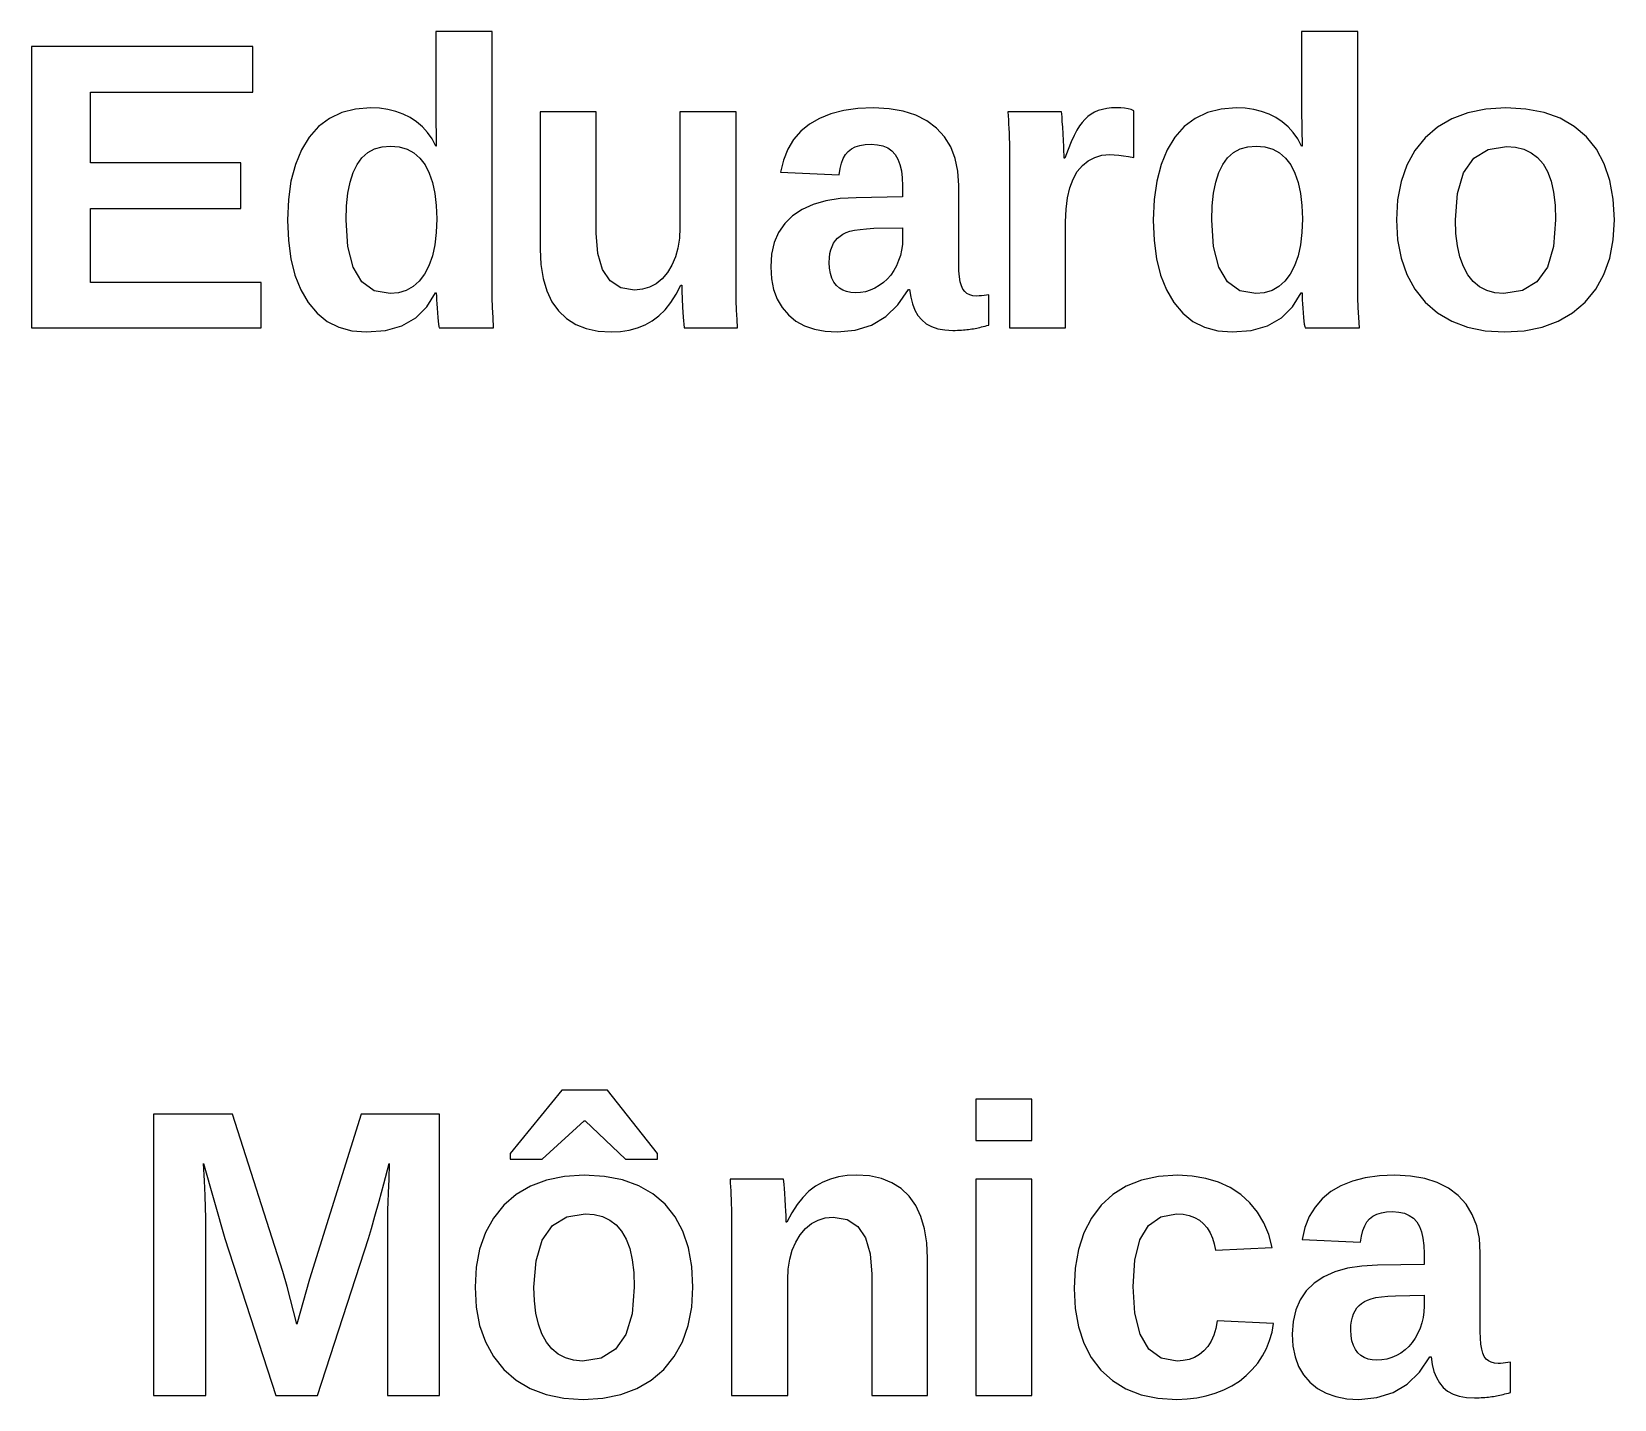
# Model space of a CAD drawing. Header units: metres. Extents: x 20 to 218, y 34 to 187.
# Drawn here: x 170.74 to 213.73, y 33.57 to 70.73 of the extents above; entities that cross this region are included whole.
import ezdxf

# ---------------------------------------------------------------- set-up
doc = ezdxf.new("R2010")
doc.units = ezdxf.units.M

msp = doc.modelspace()

# ---------------------------------------------------------------- linework, layer by layer
for p, q in [((183.245, 70.7287), (181.72, 70.7287)), ((181.72, 70.7287), (181.72, 68.5858)), ((183.245, 63.9583), (183.245, 70.7287)), ((206.758, 70.7287), (205.234, 70.7287)), ((205.234, 70.7287), (205.234, 68.5858)), ((206.758, 63.9583), (206.758, 70.7287)), ((176.751, 70.3218), (170.74, 70.3218)), ((170.74, 70.3218), (170.74, 62.678)), ((176.751, 69.0849), (176.751, 70.3218)), ((172.34, 67.1645), (172.34, 69.0849)), ((172.34, 69.0849), (176.751, 69.0849)), ((178.828, 68.3702), (178.533, 68.1476)), ((179.161, 68.5291), (178.828, 68.3702)), ((179.534, 68.6245), (179.161, 68.5291)), ((179.946, 68.6563), (179.534, 68.6245)), ((180.189, 68.6459), (179.946, 68.6563)), ((180.418, 68.6146), (180.189, 68.6459)), ((180.634, 68.5626), (180.418, 68.6146)), ((180.835, 68.4897), (180.634, 68.5626)), ((181.023, 68.3959), (180.835, 68.4897)), ((181.196, 68.2816), (181.023, 68.3959)), ((181.72, 68.5858), (181.731, 67.6201)), ((186.075, 68.5478), (184.551, 68.5478)), ((184.551, 68.5478), (184.551, 64.8209)), ((186.075, 65.2549), (186.075, 68.5478)), ((189.873, 68.5478), (188.348, 68.5478)), ((188.348, 68.5478), (188.348, 65.4014)), ((189.873, 63.9909), (189.873, 68.5478)), ((192.139, 68.3733), (191.865, 68.2141)), ((192.449, 68.4971), (192.139, 68.3733)), ((192.797, 68.5856), (192.449, 68.4971)), ((193.182, 68.6386), (192.797, 68.5856)), ((193.604, 68.6563), (193.182, 68.6386)), ((194.028, 68.6344), (193.604, 68.6563)), ((194.412, 68.5686), (194.028, 68.6344)), ((194.755, 68.4591), (194.412, 68.5686)), ((195.057, 68.3056), (194.755, 68.4591)), ((198.711, 68.5478), (197.257, 68.5478)), ((197.257, 68.5478), (197.263, 68.4451)), ((197.263, 68.4451), (197.27, 68.3365)), ((198.718, 68.4928), (198.711, 68.5478)), ((198.726, 68.4059), (198.718, 68.4928)), ((198.734, 68.2871), (198.726, 68.4059)), ((199.431, 68.4212), (199.348, 68.3463)), ((199.519, 68.4857), (199.431, 68.4212)), ((199.611, 68.5397), (199.519, 68.4857)), ((199.712, 68.5836), (199.611, 68.5397)), ((199.822, 68.6178), (199.712, 68.5836)), ((199.941, 68.6422), (199.822, 68.6178)), ((200.07, 68.6569), (199.941, 68.6422)), ((200.208, 68.6617), (200.07, 68.6569)), ((200.321, 68.6585), (200.208, 68.6617)), ((200.424, 68.6487), (200.321, 68.6585)), ((200.519, 68.6325), (200.424, 68.6487)), ((200.604, 68.6097), (200.519, 68.6325)), ((200.68, 68.5804), (200.604, 68.6097)), ((200.68, 67.3055), (200.68, 68.5804)), ((202.341, 68.3702), (202.047, 68.1476)), ((202.675, 68.5291), (202.341, 68.3702)), ((203.048, 68.6245), (202.675, 68.5291)), ((203.46, 68.6563), (203.048, 68.6245)), ((203.702, 68.6459), (203.46, 68.6563)), ((203.932, 68.6146), (203.702, 68.6459)), ((204.147, 68.5626), (203.932, 68.6146)), ((204.349, 68.4897), (204.147, 68.5626)), ((204.537, 68.3959), (204.349, 68.4897)), ((204.709, 68.2816), (204.537, 68.3959)), ((205.234, 68.5858), (205.245, 67.6201)), ((209.315, 68.3643), (208.928, 68.1372)), ((209.753, 68.5265), (209.315, 68.3643)), ((210.24, 68.6239), (209.753, 68.5265)), ((210.777, 68.6563), (210.24, 68.6239)), ((211.325, 68.625), (210.777, 68.6563)), ((211.818, 68.5309), (211.325, 68.625)), ((212.257, 68.3741), (211.818, 68.5309)), ((212.641, 68.1546), (212.257, 68.3741)), ((178.533, 68.1476), (178.278, 67.8615)), ((181.352, 68.1468), (181.196, 68.2816)), ((181.492, 67.9916), (181.352, 68.1468)), ((181.614, 67.8161), (181.492, 67.9916)), ((191.63, 68.0207), (191.434, 67.7941)), ((191.865, 68.2141), (191.63, 68.0207)), ((195.318, 68.1084), (195.057, 68.3056)), ((195.535, 67.8708), (195.318, 68.1084)), ((197.27, 68.3365), (197.276, 68.222)), ((197.276, 68.222), (197.281, 68.1017)), ((197.281, 68.1017), (197.287, 67.9755)), ((197.287, 67.9755), (197.292, 67.84)), ((198.744, 68.1364), (198.734, 68.2871)), ((198.754, 67.9538), (198.744, 68.1364)), ((198.764, 67.7686), (198.754, 67.9538)), ((199.128, 68.0498), (199.053, 67.905)), ((199.199, 68.1653), (199.128, 68.0498)), ((199.271, 68.2611), (199.199, 68.1653)), ((199.348, 68.3463), (199.271, 68.2611)), ((202.047, 68.1476), (201.792, 67.8615)), ((204.866, 68.1468), (204.709, 68.2816)), ((205.005, 67.9916), (204.866, 68.1468)), ((205.128, 67.8161), (205.005, 67.9916)), ((208.928, 68.1372), (208.591, 67.8453)), ((212.971, 67.8724), (212.641, 68.1546)), ((178.066, 67.517), (177.902, 67.1194)), ((178.278, 67.8615), (178.066, 67.517)), ((179.867, 67.4414), (180.049, 67.5407)), ((180.049, 67.5407), (180.256, 67.6003)), ((180.256, 67.6003), (180.489, 67.6201)), ((180.489, 67.6201), (180.724, 67.5996)), ((180.724, 67.5996), (180.936, 67.5381)), ((180.936, 67.5381), (181.123, 67.4356)), ((181.72, 67.6201), (181.614, 67.8161)), ((181.731, 67.6201), (181.72, 67.6201)), ((191.277, 67.5342), (191.16, 67.2412)), ((191.434, 67.7941), (191.277, 67.5342)), ((192.918, 67.4764), (193.006, 67.5457)), ((193.006, 67.5457), (193.112, 67.5997)), ((193.112, 67.5997), (193.236, 67.6382)), ((193.236, 67.6382), (193.379, 67.6613)), ((193.379, 67.6613), (193.539, 67.669)), ((193.539, 67.669), (193.711, 67.6579)), ((193.711, 67.6579), (193.863, 67.6243)), ((193.863, 67.6243), (193.994, 67.5684)), ((193.994, 67.5684), (194.105, 67.4902)), ((195.704, 67.5963), (195.535, 67.8708)), ((195.824, 67.2849), (195.704, 67.5963)), ((197.292, 67.84), (197.296, 67.6917)), ((197.296, 67.6917), (197.298, 67.5305)), ((197.298, 67.5305), (197.3, 67.3566)), ((198.772, 67.6101), (198.764, 67.7686)), ((198.777, 67.4782), (198.772, 67.6101)), ((198.89, 67.5274), (198.803, 67.2946)), ((198.973, 67.7308), (198.89, 67.5274)), ((199.053, 67.905), (198.973, 67.7308)), ((201.58, 67.517), (201.415, 67.1194)), ((201.792, 67.8615), (201.58, 67.517)), ((203.38, 67.4414), (203.562, 67.5407)), ((203.562, 67.5407), (203.77, 67.6003)), ((203.77, 67.6003), (204.002, 67.6201)), ((204.002, 67.6201), (204.238, 67.5996)), ((204.238, 67.5996), (204.449, 67.5381)), ((204.449, 67.5381), (204.636, 67.4356)), ((205.234, 67.6201), (205.128, 67.8161)), ((205.245, 67.6201), (205.234, 67.6201)), ((208.309, 67.4967), (208.091, 67.0997)), ((208.591, 67.8453), (208.309, 67.4967)), ((209.91, 67.2908), (210.299, 67.5297)), ((210.299, 67.5297), (210.799, 67.6093)), ((210.799, 67.6093), (211.047, 67.5905)), ((211.047, 67.5905), (211.27, 67.5338)), ((211.27, 67.5338), (211.468, 67.4394)), ((213.244, 67.5314), (212.971, 67.8724)), ((213.456, 67.1355), (213.244, 67.5314)), ((176.42, 67.1645), (172.34, 67.1645)), ((176.42, 65.9276), (176.42, 67.1645)), ((177.902, 67.1194), (177.784, 66.6686)), ((179.47, 66.9043), (179.578, 67.1237)), ((179.578, 67.1237), (179.71, 67.3024)), ((179.71, 67.3024), (179.867, 67.4414)), ((181.123, 67.4356), (181.286, 67.2921)), ((181.286, 67.2921), (181.425, 67.1075)), ((181.425, 67.1075), (181.539, 66.885)), ((191.16, 67.2412), (191.081, 66.9149)), ((192.696, 67.0068), (192.734, 67.1545)), ((192.734, 67.1545), (192.783, 67.282)), ((192.783, 67.282), (192.844, 67.3893)), ((192.844, 67.3893), (192.918, 67.4764)), ((194.105, 67.4902), (194.195, 67.3896)), ((194.195, 67.3896), (194.268, 67.266)), ((194.268, 67.266), (194.324, 67.1188)), ((194.324, 67.1188), (194.364, 66.9479)), ((195.896, 66.9366), (195.824, 67.2849)), ((197.3, 67.3566), (197.3, 67.1699)), ((197.3, 67.1699), (197.3, 62.678)), ((198.78, 67.3731), (198.777, 67.4782)), ((198.781, 67.2946), (198.78, 67.3731)), ((198.803, 67.2946), (198.781, 67.2946)), ((199.142, 66.9258), (199.279, 67.0918)), ((199.279, 67.0918), (199.436, 67.2209)), ((199.436, 67.2209), (199.614, 67.3131)), ((199.614, 67.3131), (199.811, 67.3684)), ((199.811, 67.3684), (200.029, 67.3869)), ((200.029, 67.3869), (200.146, 67.3836)), ((200.146, 67.3836), (200.269, 67.3739)), ((200.269, 67.3739), (200.399, 67.3576)), ((200.399, 67.3576), (200.536, 67.3348)), ((200.536, 67.3348), (200.68, 67.3055)), ((201.415, 67.1194), (201.297, 66.6686)), ((202.983, 66.9043), (203.091, 67.1237)), ((203.091, 67.1237), (203.223, 67.3024)), ((203.223, 67.3024), (203.38, 67.4414)), ((204.636, 67.4356), (204.799, 67.2921)), ((204.799, 67.2921), (204.938, 67.1075)), ((204.938, 67.1075), (205.052, 66.885)), ((208.091, 67.0997), (207.934, 66.6543)), ((209.632, 66.8926), (209.91, 67.2908)), ((211.468, 67.4394), (211.642, 67.3073)), ((211.642, 67.3073), (211.791, 67.1373)), ((211.791, 67.1373), (211.914, 66.9255)), ((213.607, 66.6847), (213.456, 67.1355)), ((177.784, 66.6686), (177.713, 66.1646)), ((179.327, 66.3397), (179.387, 66.6429)), ((179.387, 66.6429), (179.47, 66.9043)), ((181.539, 66.885), (181.628, 66.6275)), ((191.081, 66.9149), (192.671, 66.8389)), ((192.671, 66.8389), (192.696, 67.0068)), ((194.364, 66.9479), (194.388, 66.7534)), ((194.388, 66.7534), (194.396, 66.5352)), ((195.92, 66.5514), (195.896, 66.9366)), ((198.939, 66.4857), (199.028, 66.7235)), ((199.028, 66.7235), (199.142, 66.9258)), ((201.297, 66.6686), (201.227, 66.1646)), ((202.84, 66.3397), (202.9, 66.6429)), ((202.9, 66.6429), (202.983, 66.9043)), ((205.052, 66.885), (205.141, 66.6275)), ((207.934, 66.6543), (207.841, 66.1605)), ((209.465, 66.3351), (209.632, 66.8926)), ((211.914, 66.9255), (212.01, 66.6677)), ((212.01, 66.6677), (212.078, 66.3639)), ((213.698, 66.1789), (213.607, 66.6847)), ((179.291, 65.9945), (179.327, 66.3397)), ((181.628, 66.6275), (181.691, 66.3351)), ((181.691, 66.3351), (181.729, 66.0077)), ((193.132, 66.2151), (192.702, 66.1921)), ((194.396, 66.2368), (193.132, 66.2151)), ((194.396, 66.5352), (194.396, 66.2368)), ((195.92, 64.414), (195.92, 66.5514)), ((198.838, 65.9032), (198.876, 66.2122)), ((198.876, 66.2122), (198.939, 66.4857)), ((202.804, 65.9945), (202.84, 66.3397)), ((205.141, 66.6275), (205.205, 66.3351)), ((205.205, 66.3351), (205.243, 66.0077)), ((209.41, 65.6183), (209.465, 66.3351)), ((212.078, 66.3639), (212.119, 66.0141)), ((172.34, 63.9149), (172.34, 65.9276)), ((172.34, 65.9276), (176.42, 65.9276)), ((177.713, 66.1646), (177.69, 65.6075)), ((179.279, 65.6075), (179.291, 65.9945)), ((181.729, 66.0077), (181.742, 65.6454)), ((191.669, 65.8991), (191.41, 65.7268)), ((191.97, 66.0341), (191.669, 65.8991)), ((192.315, 66.1318), (191.97, 66.0341)), ((192.702, 66.1921), (192.315, 66.1318)), ((198.825, 65.5586), (198.838, 65.9032)), ((201.227, 66.1646), (201.203, 65.6075)), ((202.792, 65.6075), (202.804, 65.9945)), ((205.243, 66.0077), (205.255, 65.6454)), ((207.841, 66.1605), (207.809, 65.6183)), ((212.119, 66.0141), (212.133, 65.6183)), ((213.728, 65.6183), (213.698, 66.1789)), ((177.69, 65.6075), (177.712, 65.0579)), ((179.327, 64.8888), (179.279, 65.6075)), ((181.742, 65.6454), (181.729, 65.2727)), ((188.348, 65.4014), (188.335, 65.1148)), ((191.196, 65.5185), (191.029, 65.2755)), ((191.41, 65.7268), (191.196, 65.5185)), ((193.088, 65.3326), (193.239, 65.356)), ((193.239, 65.356), (193.415, 65.3734)), ((193.415, 65.3734), (193.615, 65.385)), ((193.615, 65.385), (194.396, 65.3959)), ((194.396, 65.3959), (194.396, 65.0975)), ((198.825, 62.678), (198.825, 65.5586)), ((201.203, 65.6075), (201.225, 65.0579)), ((202.84, 64.8888), (202.792, 65.6075)), ((205.255, 65.6454), (205.242, 65.2727)), ((207.809, 65.6183), (207.841, 65.0741)), ((209.423, 65.2443), (209.41, 65.6183)), ((212.133, 65.6183), (212.077, 64.8957)), ((213.696, 65.0723), (213.728, 65.6183)), ((177.712, 65.0579), (177.779, 64.5594)), ((181.689, 64.9359), (181.623, 64.6348)), ((181.729, 65.2727), (181.689, 64.9359)), ((186.117, 64.6982), (186.075, 65.2549)), ((188.335, 65.1148), (188.294, 64.8497)), ((190.911, 64.9977), (190.839, 64.6853)), ((191.029, 65.2755), (190.911, 64.9977)), ((192.48, 64.8948), (192.522, 64.9781)), ((192.522, 64.9781), (192.573, 65.0523)), ((192.573, 65.0523), (192.632, 65.1184)), ((192.632, 65.1184), (192.7, 65.1764)), ((192.7, 65.1764), (192.776, 65.2264)), ((192.776, 65.2264), (192.861, 65.2684)), ((192.861, 65.2684), (192.962, 65.3034)), ((192.962, 65.3034), (193.088, 65.3326)), ((194.389, 64.9451), (194.369, 64.7959)), ((194.396, 65.0975), (194.389, 64.9451)), ((201.225, 65.0579), (201.292, 64.5594)), ((205.202, 64.9359), (205.136, 64.6348)), ((205.242, 65.2727), (205.202, 64.9359)), ((207.841, 65.0741), (207.934, 64.5785)), ((209.464, 64.9079), (209.423, 65.2443)), ((213.601, 64.5754), (213.696, 65.0723)), ((177.779, 64.5594), (177.891, 64.1118)), ((179.471, 64.3298), (179.327, 64.8888)), ((181.623, 64.6348), (181.53, 64.3695)), ((184.551, 64.8209), (184.571, 64.3996)), ((186.242, 64.2653), (186.117, 64.6982)), ((188.226, 64.6062), (188.131, 64.384)), ((188.294, 64.8497), (188.226, 64.6062)), ((190.839, 64.6853), (190.816, 64.3381)), ((192.405, 64.4574), (192.41, 64.5824)), ((192.41, 64.5824), (192.424, 64.6969)), ((192.424, 64.6969), (192.447, 64.8011)), ((192.447, 64.8011), (192.48, 64.8948)), ((194.288, 64.5073), (194.228, 64.3679)), ((194.335, 64.65), (194.288, 64.5073)), ((194.369, 64.7959), (194.335, 64.65)), ((201.292, 64.5594), (201.404, 64.1118)), ((202.984, 64.3298), (202.84, 64.8888)), ((205.136, 64.6348), (205.044, 64.3695)), ((207.934, 64.5785), (208.091, 64.1315)), ((209.532, 64.6089), (209.464, 64.9079)), ((209.627, 64.3476), (209.532, 64.6089)), ((212.077, 64.8957), (211.908, 64.3337)), ((213.443, 64.1279), (213.601, 64.5754)), ((177.891, 64.1118), (178.047, 63.7152)), ((179.711, 63.9305), (179.471, 64.3298)), ((181.411, 64.14), (181.268, 63.9496)), ((181.53, 64.3695), (181.411, 64.14)), ((184.571, 64.3996), (184.631, 64.021)), ((186.45, 63.9561), (186.242, 64.2653)), ((188.009, 64.1834), (187.865, 64.0125)), ((188.131, 64.384), (188.009, 64.1834)), ((190.816, 64.3381), (190.835, 64.0168)), ((192.413, 64.2989), (192.405, 64.4574)), ((192.436, 64.1575), (192.413, 64.2989)), ((192.474, 64.0333), (192.436, 64.1575)), ((194.073, 64.1162), (193.98, 64.0082)), ((194.156, 64.2361), (194.073, 64.1162)), ((194.228, 64.3679), (194.156, 64.2361)), ((195.925, 64.2288), (195.92, 64.414)), ((195.938, 64.0681), (195.925, 64.2288)), ((195.96, 63.9319), (195.938, 64.0681)), ((201.404, 64.1118), (201.561, 63.7152)), ((203.224, 63.9305), (202.984, 64.3298)), ((204.924, 64.14), (204.781, 63.9496)), ((205.044, 64.3695), (204.924, 64.14)), ((208.091, 64.1315), (208.309, 63.7331)), ((209.749, 64.1237), (209.627, 64.3476)), ((209.896, 63.9392), (209.749, 64.1237)), ((211.908, 64.3337), (211.627, 63.9323)), ((213.221, 63.7296), (213.443, 64.1279)), ((176.973, 63.9149), (172.34, 63.9149)), ((176.973, 62.678), (176.973, 63.9149)), ((178.047, 63.7152), (178.248, 63.3697)), ((180.046, 63.691), (179.711, 63.9305)), ((180.478, 63.6111), (180.046, 63.691)), ((180.708, 63.6323), (180.478, 63.6111)), ((180.916, 63.6957), (180.708, 63.6323)), ((181.103, 63.8015), (180.916, 63.6957)), ((181.268, 63.9496), (181.103, 63.8015)), ((181.476, 63.25), (181.71, 63.6328)), ((181.71, 63.6328), (181.731, 63.6328)), ((181.731, 63.6328), (181.733, 63.5415)), ((183.247, 63.7335), (183.245, 63.9583)), ((183.252, 63.4931), (183.247, 63.7335)), ((184.631, 64.021), (184.731, 63.6852)), ((184.731, 63.6852), (184.87, 63.3921)), ((186.742, 63.7706), (186.45, 63.9561)), ((187.117, 63.7087), (186.742, 63.7706)), ((187.33, 63.7277), (187.117, 63.7087)), ((187.525, 63.7847), (187.33, 63.7277)), ((187.704, 63.8796), (187.525, 63.7847)), ((187.865, 64.0125), (187.704, 63.8796)), ((188.242, 63.592), (188.37, 63.8444)), ((188.37, 63.8444), (188.397, 63.8444)), ((188.397, 63.8444), (188.4, 63.6745)), ((188.4, 63.6745), (188.408, 63.4729)), ((189.875, 63.6988), (189.873, 63.9909)), ((189.88, 63.4215), (189.875, 63.6988)), ((190.835, 64.0168), (190.892, 63.7257)), ((190.892, 63.7257), (190.987, 63.4647)), ((192.528, 63.9262), (192.474, 64.0333)), ((192.598, 63.8362), (192.528, 63.9262)), ((192.68, 63.763), (192.598, 63.8362)), ((192.772, 63.706), (192.68, 63.763)), ((192.875, 63.6653), (192.772, 63.706)), ((192.987, 63.6409), (192.875, 63.6653)), ((193.11, 63.6328), (192.987, 63.6409)), ((193.251, 63.6406), (193.11, 63.6328)), ((193.387, 63.664), (193.251, 63.6406)), ((193.518, 63.7031), (193.387, 63.664)), ((193.643, 63.7578), (193.518, 63.7031)), ((193.764, 63.8281), (193.643, 63.7578)), ((193.877, 63.9122), (193.764, 63.8281)), ((193.98, 64.0082), (193.877, 63.9122)), ((194.271, 63.309), (194.553, 63.725)), ((194.553, 63.725), (194.586, 63.725)), ((194.586, 63.725), (194.616, 63.5165)), ((195.992, 63.8203), (195.96, 63.9319)), ((196.032, 63.7331), (195.992, 63.8203)), ((196.082, 63.6657), (196.032, 63.7331)), ((196.145, 63.6133), (196.082, 63.6657)), ((201.561, 63.7152), (201.762, 63.3697)), ((203.56, 63.691), (203.224, 63.9305)), ((203.991, 63.6111), (203.56, 63.691)), ((204.221, 63.6323), (203.991, 63.6111)), ((204.43, 63.6957), (204.221, 63.6323)), ((204.616, 63.8015), (204.43, 63.6957)), ((204.781, 63.9496), (204.616, 63.8015)), ((204.99, 63.25), (205.223, 63.6328)), ((205.223, 63.6328), (205.245, 63.6328)), ((205.245, 63.6328), (205.246, 63.5415)), ((206.76, 63.7335), (206.758, 63.9583)), ((206.765, 63.4931), (206.76, 63.7335)), ((208.309, 63.7331), (208.591, 63.3833)), ((210.068, 63.7957), (209.896, 63.9392)), ((210.264, 63.6931), (210.068, 63.7957)), ((210.484, 63.6316), (210.264, 63.6931)), ((210.728, 63.6111), (210.484, 63.6316)), ((211.234, 63.6914), (210.728, 63.6111)), ((211.627, 63.9323), (211.234, 63.6914)), ((212.936, 63.3805), (213.221, 63.7296)), ((178.248, 63.3697), (178.491, 63.0816)), ((181.172, 62.9523), (181.476, 63.25)), ((181.733, 63.5415), (181.736, 63.4414)), ((181.736, 63.4414), (181.742, 63.3324)), ((181.742, 63.3324), (181.75, 63.2144)), ((181.75, 63.2144), (181.761, 63.0876)), ((183.26, 63.237), (183.252, 63.4931)), ((183.273, 62.9653), (183.26, 63.237)), ((184.87, 63.3921), (185.05, 63.1418)), ((187.946, 63.1745), (188.101, 63.3687)), ((188.101, 63.3687), (188.242, 63.592)), ((188.408, 63.4729), (188.421, 63.2396)), ((188.421, 63.2396), (188.439, 62.9746)), ((189.889, 63.1589), (189.88, 63.4215)), ((190.987, 63.4647), (191.121, 63.234)), ((191.121, 63.234), (191.293, 63.0333)), ((193.937, 62.9855), (194.271, 63.309)), ((194.616, 63.5165), (194.664, 63.3292)), ((194.664, 63.3292), (194.73, 63.1632)), ((196.219, 63.5759), (196.145, 63.6133)), ((196.305, 63.5535), (196.219, 63.5759)), ((196.403, 63.546), (196.305, 63.5535)), ((196.472, 63.5473), (196.403, 63.546)), ((196.54, 63.5512), (196.472, 63.5473)), ((196.608, 63.5577), (196.54, 63.5512)), ((196.674, 63.5668), (196.608, 63.5577)), ((196.74, 63.5786), (196.674, 63.5668)), ((196.74, 62.7539), (196.74, 63.5786)), ((201.762, 63.3697), (202.004, 63.0816)), ((204.686, 62.9523), (204.99, 63.25)), ((205.246, 63.5415), (205.249, 63.4414)), ((205.249, 63.4414), (205.255, 63.3324)), ((205.255, 63.3324), (205.264, 63.2144)), ((205.264, 63.2144), (205.274, 63.0876)), ((206.774, 63.237), (206.765, 63.4931)), ((206.786, 62.9653), (206.774, 63.237)), ((208.591, 63.3833), (208.927, 63.0903)), ((212.595, 63.0886), (212.936, 63.3805)), ((178.491, 63.0816), (178.77, 62.8576)), ((178.77, 62.8576), (179.087, 62.6975)), ((180.797, 62.7396), (181.172, 62.9523)), ((181.761, 63.0876), (181.773, 62.9662)), ((181.773, 62.9662), (181.784, 62.8645)), ((181.784, 62.8645), (181.794, 62.7826)), ((181.794, 62.7826), (181.804, 62.7204)), ((183.288, 62.678), (183.273, 62.9653)), ((185.05, 63.1418), (185.267, 62.9358)), ((185.267, 62.9358), (185.519, 62.7755)), ((185.519, 62.7755), (185.805, 62.6611)), ((187.193, 62.6789), (187.402, 62.7639)), ((187.402, 62.7639), (187.597, 62.8733)), ((187.597, 62.8733), (187.778, 63.0093)), ((187.778, 63.0093), (187.946, 63.1745)), ((188.439, 62.9746), (188.462, 62.678)), ((189.901, 62.9111), (189.889, 63.1589)), ((189.916, 62.678), (189.901, 62.9111)), ((191.293, 63.0333), (191.499, 62.8664)), ((191.499, 62.8664), (191.735, 62.7365)), ((193.551, 62.7544), (193.937, 62.9855)), ((194.73, 63.1632), (194.813, 63.0184)), ((194.813, 63.0184), (194.914, 62.8949)), ((194.914, 62.8949), (195.036, 62.7934)), ((195.036, 62.7934), (195.181, 62.7144)), ((202.004, 63.0816), (202.283, 62.8576)), ((202.283, 62.8576), (202.6, 62.6975)), ((204.31, 62.7396), (204.686, 62.9523)), ((205.274, 63.0876), (205.286, 62.9662)), ((205.286, 62.9662), (205.297, 62.8645)), ((205.297, 62.8645), (205.307, 62.7826)), ((205.307, 62.7826), (205.317, 62.7204)), ((206.802, 62.678), (206.786, 62.9653)), ((208.927, 63.0903), (209.31, 62.8625)), ((209.31, 62.8625), (209.741, 62.6997)), ((211.767, 62.6993), (212.205, 62.8615)), ((212.205, 62.8615), (212.595, 63.0886)), ((170.74, 62.678), (176.973, 62.678)), ((179.087, 62.6975), (179.441, 62.6015)), ((179.441, 62.6015), (179.833, 62.5695)), ((179.833, 62.5695), (180.35, 62.612)), ((180.35, 62.612), (180.797, 62.7396)), ((181.804, 62.7204), (181.813, 62.678)), ((181.813, 62.678), (183.288, 62.678)), ((185.805, 62.6611), (186.126, 62.5924)), ((186.126, 62.5924), (186.482, 62.5695)), ((186.482, 62.5695), (186.733, 62.5817)), ((186.733, 62.5817), (186.971, 62.6181)), ((186.971, 62.6181), (187.193, 62.6789)), ((188.462, 62.678), (189.916, 62.678)), ((191.735, 62.7365), (192.001, 62.6437)), ((192.001, 62.6437), (192.296, 62.5881)), ((192.296, 62.5881), (192.622, 62.5695)), ((192.622, 62.5695), (193.112, 62.6157)), ((193.112, 62.6157), (193.551, 62.7544)), ((195.181, 62.7144), (195.351, 62.658)), ((195.351, 62.658), (195.545, 62.6242)), ((195.545, 62.6242), (195.763, 62.6129)), ((195.763, 62.6129), (195.827, 62.6133)), ((195.827, 62.6133), (195.887, 62.6146)), ((195.887, 62.6146), (195.944, 62.6168)), ((195.944, 62.6168), (195.997, 62.6198)), ((195.997, 62.6198), (196.048, 62.6238)), ((196.048, 62.6238), (196.096, 62.6283)), ((196.096, 62.6283), (196.143, 62.6333)), ((196.143, 62.6333), (196.19, 62.6387)), ((196.19, 62.6387), (196.235, 62.6446)), ((196.235, 62.6446), (196.279, 62.6509)), ((196.279, 62.6509), (196.322, 62.6578)), ((196.322, 62.6578), (196.365, 62.6656)), ((196.365, 62.6656), (196.409, 62.6743)), ((196.409, 62.6743), (196.452, 62.6838)), ((196.452, 62.6838), (196.495, 62.6942)), ((196.495, 62.6942), (196.54, 62.7053)), ((196.54, 62.7053), (196.587, 62.7168)), ((196.587, 62.7168), (196.635, 62.7288)), ((196.635, 62.7288), (196.686, 62.7411)), ((196.686, 62.7411), (196.74, 62.7539)), ((197.3, 62.678), (198.825, 62.678)), ((202.6, 62.6975), (202.954, 62.6015)), ((202.954, 62.6015), (203.346, 62.5695)), ((203.346, 62.5695), (203.864, 62.612)), ((203.864, 62.612), (204.31, 62.7396)), ((205.317, 62.7204), (205.326, 62.678)), ((205.326, 62.678), (206.802, 62.678)), ((209.741, 62.6997), (210.219, 62.6021)), ((210.219, 62.6021), (210.744, 62.5695)), ((210.744, 62.5695), (211.28, 62.602)), ((211.28, 62.602), (211.767, 62.6993)), ((185.138, 41.9728), (183.738, 40.2477)), ((186.38, 41.9728), (185.138, 41.9728)), ((187.736, 40.2477), (186.38, 41.9728)), ((197.906, 41.7287), (196.381, 41.7287)), ((196.381, 41.7287), (196.381, 40.6057)), ((197.906, 40.6057), (197.906, 41.7287)), ((176.197, 41.3218), (174.054, 41.3218)), ((174.054, 41.3218), (174.054, 33.678)), ((177.564, 37.047), (176.197, 41.3218)), ((179.69, 41.3218), (178.285, 36.8353)), ((181.822, 41.3218), (179.69, 41.3218)), ((181.822, 33.678), (181.822, 41.3218)), ((184.606, 40.0957), (185.751, 41.1373)), ((185.751, 41.1373), (185.773, 41.1373)), ((185.773, 41.1373), (186.874, 40.0957)), ((196.381, 40.6057), (197.906, 40.6057)), ((183.738, 40.2477), (183.738, 40.0957)), ((183.738, 40.0957), (184.606, 40.0957)), ((186.874, 40.0957), (187.736, 40.0957)), ((187.736, 40.0957), (187.736, 40.2477)), ((175.434, 39.507), (175.41, 39.9764)), ((175.41, 39.9764), (175.991, 37.9421)), ((180.309, 39.428), (180.455, 39.9764)), ((180.455, 39.9764), (180.438, 39.5405)), ((185.214, 39.6239), (184.727, 39.5265)), ((185.751, 39.6563), (185.214, 39.6239)), ((186.299, 39.625), (185.751, 39.6563)), ((186.792, 39.5309), (186.299, 39.625)), ((192.434, 39.5524), (192.225, 39.4673)), ((192.656, 39.6131), (192.434, 39.5524)), ((192.893, 39.6496), (192.656, 39.6131)), ((193.144, 39.6617), (192.893, 39.6496)), ((193.5, 39.6387), (193.144, 39.6617)), ((193.821, 39.5697), (193.5, 39.6387)), ((194.107, 39.4547), (193.821, 39.5697)), ((201.351, 39.6239), (200.886, 39.5265)), ((201.864, 39.6563), (201.351, 39.6239)), ((202.264, 39.6355), (201.864, 39.6563)), ((202.636, 39.573), (202.264, 39.6355)), ((202.979, 39.4688), (202.636, 39.573)), ((206.962, 39.5856), (206.614, 39.4971)), ((207.347, 39.6386), (206.962, 39.5856)), ((207.769, 39.6563), (207.347, 39.6386)), ((208.193, 39.6344), (207.769, 39.6563)), ((208.577, 39.5686), (208.193, 39.6344)), ((208.92, 39.4591), (208.577, 39.5686)), ((175.452, 39.1058), (175.434, 39.507)), ((180.179, 38.9504), (180.309, 39.428)), ((180.424, 39.1874), (180.413, 38.9173)), ((180.438, 39.5405), (180.424, 39.1874)), ((183.902, 39.1372), (183.565, 38.8453)), ((184.289, 39.3643), (183.902, 39.1372)), ((184.727, 39.5265), (184.289, 39.3643)), ((187.231, 39.3741), (186.792, 39.5309)), ((187.615, 39.1546), (187.231, 39.3741)), ((187.945, 38.8724), (187.615, 39.1546)), ((191.164, 39.5478), (189.71, 39.5478)), ((189.71, 39.5478), (189.716, 39.4498)), ((189.716, 39.4498), (189.722, 39.3469)), ((189.722, 39.3469), (189.728, 39.2389)), ((189.728, 39.2389), (189.734, 39.1259)), ((189.734, 39.1259), (189.74, 39.008)), ((191.171, 39.4928), (191.164, 39.5478)), ((191.178, 39.4103), (191.171, 39.4928)), ((191.187, 39.3001), (191.178, 39.4103)), ((191.197, 39.1624), (191.187, 39.3001)), ((191.207, 38.9972), (191.197, 39.1624)), ((191.851, 39.2216), (191.684, 39.0559)), ((192.032, 39.3579), (191.851, 39.2216)), ((192.225, 39.4673), (192.032, 39.3579)), ((194.359, 39.2937), (194.107, 39.4547)), ((194.576, 39.0867), (194.359, 39.2937)), ((197.906, 39.5478), (196.381, 39.5478)), ((196.381, 39.5478), (196.381, 33.678)), ((197.906, 33.678), (197.906, 39.5478)), ((200.104, 39.1372), (199.786, 38.8453)), ((200.47, 39.3643), (200.104, 39.1372)), ((200.886, 39.5265), (200.47, 39.3643)), ((203.293, 39.323), (202.979, 39.4688)), ((203.579, 39.1355), (203.293, 39.323)), ((203.83, 38.9113), (203.579, 39.1355)), ((206.03, 39.2141), (205.795, 39.0207)), ((206.303, 39.3733), (206.03, 39.2141)), ((206.614, 39.4971), (206.303, 39.3733)), ((209.222, 39.3056), (208.92, 39.4591)), ((209.483, 39.1084), (209.222, 39.3056)), ((175.465, 38.7727), (175.452, 39.1058)), ((175.473, 38.5078), (175.465, 38.7727)), ((180.065, 38.5436), (180.179, 38.9504)), ((180.407, 38.73), (180.404, 38.6256)), ((180.413, 38.9173), (180.407, 38.73)), ((183.565, 38.8453), (183.283, 38.4967)), ((188.218, 38.5314), (187.945, 38.8724)), ((189.74, 39.008), (189.744, 38.8807)), ((189.744, 38.8807), (189.748, 38.7398)), ((189.748, 38.7398), (189.751, 38.5852)), ((191.217, 38.8293), (191.207, 38.9972)), ((191.224, 38.6839), (191.217, 38.8293)), ((191.528, 38.8606), (191.386, 38.6358)), ((191.684, 39.0559), (191.528, 38.8606)), ((194.756, 38.8354), (194.576, 39.0867)), ((194.895, 38.5416), (194.756, 38.8354)), ((199.786, 38.8453), (199.523, 38.4951)), ((204.04, 38.6555), (203.83, 38.9113)), ((205.599, 38.7941), (205.442, 38.5342)), ((205.795, 39.0207), (205.599, 38.7941)), ((209.7, 38.8708), (209.483, 39.1084)), ((209.868, 38.5963), (209.7, 38.8708)), ((175.475, 38.3109), (175.473, 38.5078)), ((175.475, 33.678), (175.475, 38.3109)), ((179.968, 38.2075), (180.065, 38.5436)), ((180.402, 38.4368), (180.401, 38.3739)), ((180.401, 38.3739), (180.401, 38.3109)), ((180.401, 38.3109), (180.401, 33.678)), ((180.403, 38.5627), (180.402, 38.4997)), ((180.402, 38.4997), (180.402, 38.4368)), ((180.404, 38.6256), (180.403, 38.5627)), ((183.283, 38.4967), (183.065, 38.0997)), ((184.606, 37.8926), (184.884, 38.2908)), ((184.884, 38.2908), (185.273, 38.5297)), ((185.273, 38.5297), (185.773, 38.6093)), ((185.773, 38.6093), (186.021, 38.5905)), ((186.021, 38.5905), (186.244, 38.5338)), ((186.244, 38.5338), (186.442, 38.4394)), ((186.442, 38.4394), (186.616, 38.3073)), ((186.616, 38.3073), (186.765, 38.1373)), ((188.43, 38.1355), (188.218, 38.5314)), ((189.751, 38.5852), (189.753, 38.417)), ((189.753, 38.417), (189.753, 38.235)), ((191.23, 38.5607), (191.224, 38.6839)), ((191.233, 38.4599), (191.23, 38.5607)), ((191.234, 38.3814), (191.233, 38.4599)), ((191.256, 38.3814), (191.234, 38.3814)), ((191.386, 38.6358), (191.256, 38.3814)), ((191.761, 38.2133), (191.922, 38.3462)), ((191.922, 38.3462), (192.101, 38.4411)), ((192.101, 38.4411), (192.296, 38.4981)), ((192.296, 38.4981), (192.509, 38.5171)), ((192.509, 38.5171), (192.886, 38.4553)), ((192.886, 38.4553), (193.179, 38.2697)), ((193.179, 38.2697), (193.389, 37.9605)), ((194.995, 38.2052), (194.895, 38.5416)), ((199.523, 38.4951), (199.318, 38.0936)), ((200.843, 37.9004), (201.078, 38.2943)), ((201.078, 38.2943), (201.408, 38.5306)), ((201.408, 38.5306), (201.832, 38.6093)), ((201.832, 38.6093), (202.014, 38.5986)), ((202.014, 38.5986), (202.179, 38.5664)), ((202.179, 38.5664), (202.327, 38.5127)), ((202.327, 38.5127), (202.457, 38.4375)), ((202.457, 38.4375), (202.57, 38.3408)), ((202.57, 38.3408), (202.666, 38.2261)), ((204.211, 38.368), (204.04, 38.6555)), ((204.341, 38.0488), (204.211, 38.368)), ((205.442, 38.5342), (205.324, 38.2412)), ((206.899, 38.1545), (206.948, 38.282)), ((206.948, 38.282), (207.009, 38.3893)), ((207.009, 38.3893), (207.082, 38.4764)), ((207.082, 38.4764), (207.171, 38.5457)), ((207.171, 38.5457), (207.277, 38.5997)), ((207.277, 38.5997), (207.401, 38.6382)), ((207.401, 38.6382), (207.543, 38.6613)), ((207.543, 38.6613), (207.704, 38.669)), ((207.704, 38.669), (207.876, 38.6579)), ((207.876, 38.6579), (208.027, 38.6243)), ((208.027, 38.6243), (208.159, 38.5684)), ((208.159, 38.5684), (208.27, 38.4902)), ((208.27, 38.4902), (208.36, 38.3896)), ((208.36, 38.3896), (208.432, 38.266)), ((208.432, 38.266), (208.488, 38.1188)), ((209.989, 38.2849), (209.868, 38.5963)), ((210.061, 37.9366), (209.989, 38.2849)), ((175.991, 37.9421), (177.369, 33.678)), ((178.508, 33.678), (179.886, 37.9421)), ((179.886, 37.9421), (179.968, 38.2075)), ((183.065, 38.0997), (182.908, 37.6543)), ((184.439, 37.3351), (184.606, 37.8926)), ((186.765, 38.1373), (186.888, 37.9255)), ((186.888, 37.9255), (186.984, 37.6677)), ((188.581, 37.6847), (188.43, 38.1355)), ((189.753, 38.235), (189.753, 33.678)), ((191.4, 37.6197), (191.495, 37.8418)), ((191.495, 37.8418), (191.617, 38.0424)), ((191.617, 38.0424), (191.761, 38.2133)), ((193.389, 37.9605), (193.514, 37.5276)), ((195.055, 37.8264), (194.995, 38.2052)), ((199.318, 38.0936), (199.171, 37.6406)), ((200.702, 37.349), (200.843, 37.9004)), ((202.666, 38.2261), (202.747, 38.0969)), ((202.747, 38.0969), (202.812, 37.9531)), ((202.812, 37.9531), (202.861, 37.7948)), ((204.43, 37.6979), (204.341, 38.0488)), ((205.324, 38.2412), (205.246, 37.9149)), ((205.246, 37.9149), (206.836, 37.8389)), ((206.836, 37.8389), (206.861, 38.0068)), ((206.861, 38.0068), (206.899, 38.1545)), ((208.488, 38.1188), (208.529, 37.9479)), ((208.529, 37.9479), (208.553, 37.7534)), ((210.085, 37.5514), (210.061, 37.9366)), ((182.908, 37.6543), (182.815, 37.1605)), ((186.984, 37.6677), (187.052, 37.3639)), ((188.672, 37.1789), (188.581, 37.6847)), ((191.332, 37.3761), (191.4, 37.6197)), ((193.514, 37.5276), (193.556, 36.9709)), ((195.075, 37.405), (195.055, 37.8264)), ((195.075, 33.678), (195.075, 37.405)), ((199.171, 37.6406), (199.083, 37.1362)), ((202.861, 37.7948), (202.895, 37.622)), ((202.895, 37.622), (204.43, 37.6979)), ((208.553, 37.7534), (208.561, 37.5352)), ((208.561, 37.5352), (208.561, 37.2368)), ((210.085, 35.414), (210.085, 37.5514)), ((177.683, 36.6346), (177.564, 37.047)), ((182.815, 37.1605), (182.783, 36.6183)), ((184.384, 36.6183), (184.439, 37.3351)), ((187.052, 37.3639), (187.093, 37.0141)), ((187.093, 37.0141), (187.107, 36.6183)), ((188.702, 36.6183), (188.672, 37.1789)), ((191.278, 36.8245), (191.291, 37.111)), ((191.291, 37.111), (191.332, 37.3761)), ((193.556, 36.9709), (193.556, 33.678)), ((199.083, 37.1362), (199.054, 36.5804)), ((200.655, 36.6401), (200.702, 37.349)), ((206.135, 37.0341), (205.833, 36.8991)), ((206.48, 37.1318), (206.135, 37.0341)), ((206.867, 37.1921), (206.48, 37.1318)), ((207.297, 37.2151), (206.867, 37.1921)), ((208.561, 37.2368), (207.297, 37.2151)), ((177.944, 35.6093), (177.683, 36.6346)), ((178.285, 36.8353), (177.944, 35.6093)), ((182.783, 36.6183), (182.815, 36.0741)), ((184.397, 36.2443), (184.384, 36.6183)), ((187.107, 36.6183), (187.051, 35.8957)), ((188.67, 36.0723), (188.702, 36.6183)), ((191.278, 33.678), (191.278, 36.8245)), ((199.054, 36.5804), (199.083, 36.0369)), ((200.702, 35.9096), (200.655, 36.6401)), ((205.574, 36.7268), (205.36, 36.5185)), ((205.833, 36.8991), (205.574, 36.7268)), ((184.438, 35.9079), (184.397, 36.2443)), ((205.194, 36.2755), (205.075, 35.9977)), ((205.36, 36.5185), (205.194, 36.2755)), ((206.737, 36.0523), (206.797, 36.1184)), ((206.797, 36.1184), (206.864, 36.1764)), ((206.864, 36.1764), (206.941, 36.2264)), ((206.941, 36.2264), (207.025, 36.2684)), ((207.025, 36.2684), (207.127, 36.3034)), ((207.127, 36.3034), (207.253, 36.3326)), ((207.253, 36.3326), (207.404, 36.356)), ((207.404, 36.356), (207.579, 36.3734)), ((207.579, 36.3734), (207.78, 36.385)), ((207.78, 36.385), (208.561, 36.3959)), ((208.561, 36.3959), (208.561, 36.0975)), ((182.815, 36.0741), (182.908, 35.5785)), ((184.506, 35.6089), (184.438, 35.9079)), ((187.051, 35.8957), (186.882, 35.3337)), ((188.575, 35.5754), (188.67, 36.0723)), ((199.083, 36.0369), (199.17, 35.5435)), ((200.846, 35.3415), (200.702, 35.9096)), ((202.944, 35.7015), (202.907, 35.4953)), ((204.474, 35.631), (202.944, 35.7015)), ((205.004, 35.6853), (204.98, 35.3381)), ((205.075, 35.9977), (205.004, 35.6853)), ((206.574, 35.5824), (206.588, 35.6969)), ((206.588, 35.6969), (206.612, 35.8011)), ((206.612, 35.8011), (206.644, 35.8948)), ((206.644, 35.8948), (206.686, 35.9781)), ((206.686, 35.9781), (206.737, 36.0523)), ((208.534, 35.7959), (208.5, 35.65)), ((208.554, 35.9451), (208.534, 35.7959)), ((208.561, 36.0975), (208.554, 35.9451)), ((182.908, 35.5785), (183.065, 35.1315)), ((184.601, 35.3476), (184.506, 35.6089)), ((184.723, 35.1237), (184.601, 35.3476)), ((186.882, 35.3337), (186.601, 34.9323)), ((188.417, 35.1279), (188.575, 35.5754)), ((199.17, 35.5435), (199.316, 35.1003)), ((201.086, 34.9357), (200.846, 35.3415)), ((202.852, 35.3105), (202.779, 35.1472)), ((202.907, 35.4953), (202.852, 35.3105)), ((204.366, 35.1701), (204.43, 35.3953)), ((204.43, 35.3953), (204.474, 35.631)), ((204.98, 35.3381), (204.999, 35.0168)), ((206.57, 35.4574), (206.574, 35.5824)), ((206.577, 35.2989), (206.57, 35.4574)), ((206.601, 35.1575), (206.577, 35.2989)), ((208.393, 35.3679), (208.32, 35.2361)), ((208.453, 35.5073), (208.393, 35.3679)), ((208.5, 35.65), (208.453, 35.5073)), ((210.09, 35.2288), (210.085, 35.414)), ((183.065, 35.1315), (183.283, 34.7331)), ((184.87, 34.9392), (184.723, 35.1237)), ((185.042, 34.7957), (184.87, 34.9392)), ((186.601, 34.9323), (186.208, 34.6914)), ((188.195, 34.7296), (188.417, 35.1279)), ((199.316, 35.1003), (199.519, 34.7072)), ((201.422, 34.6923), (201.086, 34.9357)), ((202.58, 34.885), (202.458, 34.7864)), ((202.689, 35.0054), (202.58, 34.885)), ((202.779, 35.1472), (202.689, 35.0054)), ((204.172, 34.7508), (204.279, 34.9552)), ((204.279, 34.9552), (204.366, 35.1701)), ((204.999, 35.0168), (205.057, 34.7257)), ((206.639, 35.0333), (206.601, 35.1575)), ((206.693, 34.9262), (206.639, 35.0333)), ((206.762, 34.8362), (206.693, 34.9262)), ((206.845, 34.763), (206.762, 34.8362)), ((207.929, 34.8281), (207.808, 34.7578)), ((208.042, 34.9122), (207.929, 34.8281)), ((208.145, 35.0082), (208.042, 34.9122)), ((208.238, 35.1162), (208.145, 35.0082)), ((208.32, 35.2361), (208.238, 35.1162)), ((210.103, 35.0681), (210.09, 35.2288)), ((210.125, 34.9319), (210.103, 35.0681)), ((210.156, 34.8203), (210.125, 34.9319)), ((210.196, 34.7331), (210.156, 34.8203)), ((183.283, 34.7331), (183.565, 34.3833)), ((185.238, 34.6931), (185.042, 34.7957)), ((185.458, 34.6316), (185.238, 34.6931)), ((185.702, 34.6111), (185.458, 34.6316)), ((186.208, 34.6914), (185.702, 34.6111)), ((187.91, 34.3805), (188.195, 34.7296)), ((199.519, 34.7072), (199.781, 34.3642)), ((201.853, 34.6111), (201.422, 34.6923)), ((202.021, 34.6221), (201.853, 34.6111)), ((202.178, 34.6549), (202.021, 34.6221)), ((202.323, 34.7097), (202.178, 34.6549)), ((202.458, 34.7864), (202.323, 34.7097)), ((203.894, 34.3766), (204.042, 34.5568)), ((204.042, 34.5568), (204.172, 34.7508)), ((205.057, 34.7257), (205.152, 34.4647)), ((205.152, 34.4647), (205.286, 34.234)), ((206.937, 34.706), (206.845, 34.763)), ((207.039, 34.6653), (206.937, 34.706)), ((207.152, 34.6409), (207.039, 34.6653)), ((207.275, 34.6328), (207.152, 34.6409)), ((207.416, 34.6406), (207.275, 34.6328)), ((207.551, 34.664), (207.416, 34.6406)), ((207.682, 34.7031), (207.551, 34.664)), ((207.808, 34.7578), (207.682, 34.7031)), ((208.436, 34.309), (208.718, 34.725)), ((208.718, 34.725), (208.751, 34.725)), ((208.751, 34.725), (208.781, 34.5165)), ((208.781, 34.5165), (208.829, 34.3292)), ((210.247, 34.6657), (210.196, 34.7331)), ((210.309, 34.6133), (210.247, 34.6657)), ((210.384, 34.5759), (210.309, 34.6133)), ((210.47, 34.5535), (210.384, 34.5759)), ((210.568, 34.546), (210.47, 34.5535)), ((210.637, 34.5473), (210.568, 34.546)), ((210.705, 34.5512), (210.637, 34.5473)), ((210.772, 34.5577), (210.705, 34.5512)), ((210.839, 34.5668), (210.772, 34.5577)), ((210.904, 34.5786), (210.839, 34.5668)), ((210.904, 33.7539), (210.904, 34.5786)), ((183.565, 34.3833), (183.901, 34.0903)), ((183.901, 34.0903), (184.284, 33.8625)), ((187.179, 33.8615), (187.569, 34.0886)), ((187.569, 34.0886), (187.91, 34.3805)), ((199.781, 34.3642), (200.096, 34.0781)), ((200.096, 34.0781), (200.46, 33.8556)), ((203.342, 33.9388), (203.543, 34.0676)), ((203.543, 34.0676), (203.727, 34.2135)), ((203.727, 34.2135), (203.894, 34.3766)), ((205.286, 34.234), (205.458, 34.0333)), ((205.458, 34.0333), (205.664, 33.8664)), ((207.716, 33.7544), (208.102, 33.9855)), ((208.102, 33.9855), (208.436, 34.309)), ((208.829, 34.3292), (208.895, 34.1632)), ((208.895, 34.1632), (208.978, 34.0184)), ((208.978, 34.0184), (209.079, 33.8949)), ((174.054, 33.678), (175.475, 33.678)), ((177.369, 33.678), (178.508, 33.678)), ((180.401, 33.678), (181.822, 33.678)), ((184.284, 33.8625), (184.715, 33.6997)), ((184.715, 33.6997), (185.193, 33.6021)), ((185.193, 33.6021), (185.718, 33.5695)), ((185.718, 33.5695), (186.254, 33.602)), ((186.254, 33.602), (186.741, 33.6993)), ((186.741, 33.6993), (187.179, 33.8615)), ((189.753, 33.678), (191.278, 33.678)), ((193.556, 33.678), (195.075, 33.678)), ((196.381, 33.678), (197.906, 33.678)), ((200.46, 33.8556), (200.872, 33.6967)), ((200.872, 33.6967), (201.333, 33.6013)), ((201.333, 33.6013), (201.843, 33.5695)), ((201.843, 33.5695), (202.121, 33.5798)), ((202.121, 33.5798), (202.389, 33.6107)), ((202.389, 33.6107), (202.645, 33.6623)), ((202.645, 33.6623), (202.889, 33.7344)), ((202.889, 33.7344), (203.123, 33.8272)), ((203.123, 33.8272), (203.342, 33.9388)), ((205.664, 33.8664), (205.899, 33.7365)), ((205.899, 33.7365), (206.165, 33.6437)), ((206.165, 33.6437), (206.461, 33.5881)), ((206.461, 33.5881), (206.787, 33.5695)), ((206.787, 33.5695), (207.277, 33.6157)), ((207.277, 33.6157), (207.716, 33.7544)), ((209.079, 33.8949), (209.2, 33.7934)), ((209.2, 33.7934), (209.346, 33.7144)), ((209.346, 33.7144), (209.516, 33.658)), ((209.516, 33.658), (209.71, 33.6242)), ((209.71, 33.6242), (209.928, 33.6129)), ((209.928, 33.6129), (209.991, 33.6133)), ((209.991, 33.6133), (210.052, 33.6146)), ((210.052, 33.6146), (210.109, 33.6168)), ((210.109, 33.6168), (210.162, 33.6198)), ((210.162, 33.6198), (210.213, 33.6238)), ((210.213, 33.6238), (210.261, 33.6283)), ((210.261, 33.6283), (210.308, 33.6333)), ((210.308, 33.6333), (210.354, 33.6387)), ((210.354, 33.6387), (210.399, 33.6446)), ((210.399, 33.6446), (210.443, 33.6509)), ((210.443, 33.6509), (210.487, 33.6578)), ((210.487, 33.6578), (210.53, 33.6656)), ((210.53, 33.6656), (210.573, 33.6743)), ((210.573, 33.6743), (210.617, 33.6838)), ((210.617, 33.6838), (210.66, 33.6942)), ((210.66, 33.6942), (210.705, 33.7053)), ((210.705, 33.7053), (210.751, 33.7168)), ((210.751, 33.7168), (210.8, 33.7288)), ((210.8, 33.7288), (210.851, 33.7411)), ((210.851, 33.7411), (210.904, 33.7539))]:
    msp.add_line(p, q)

doc.saveas('drawing.dxf')
